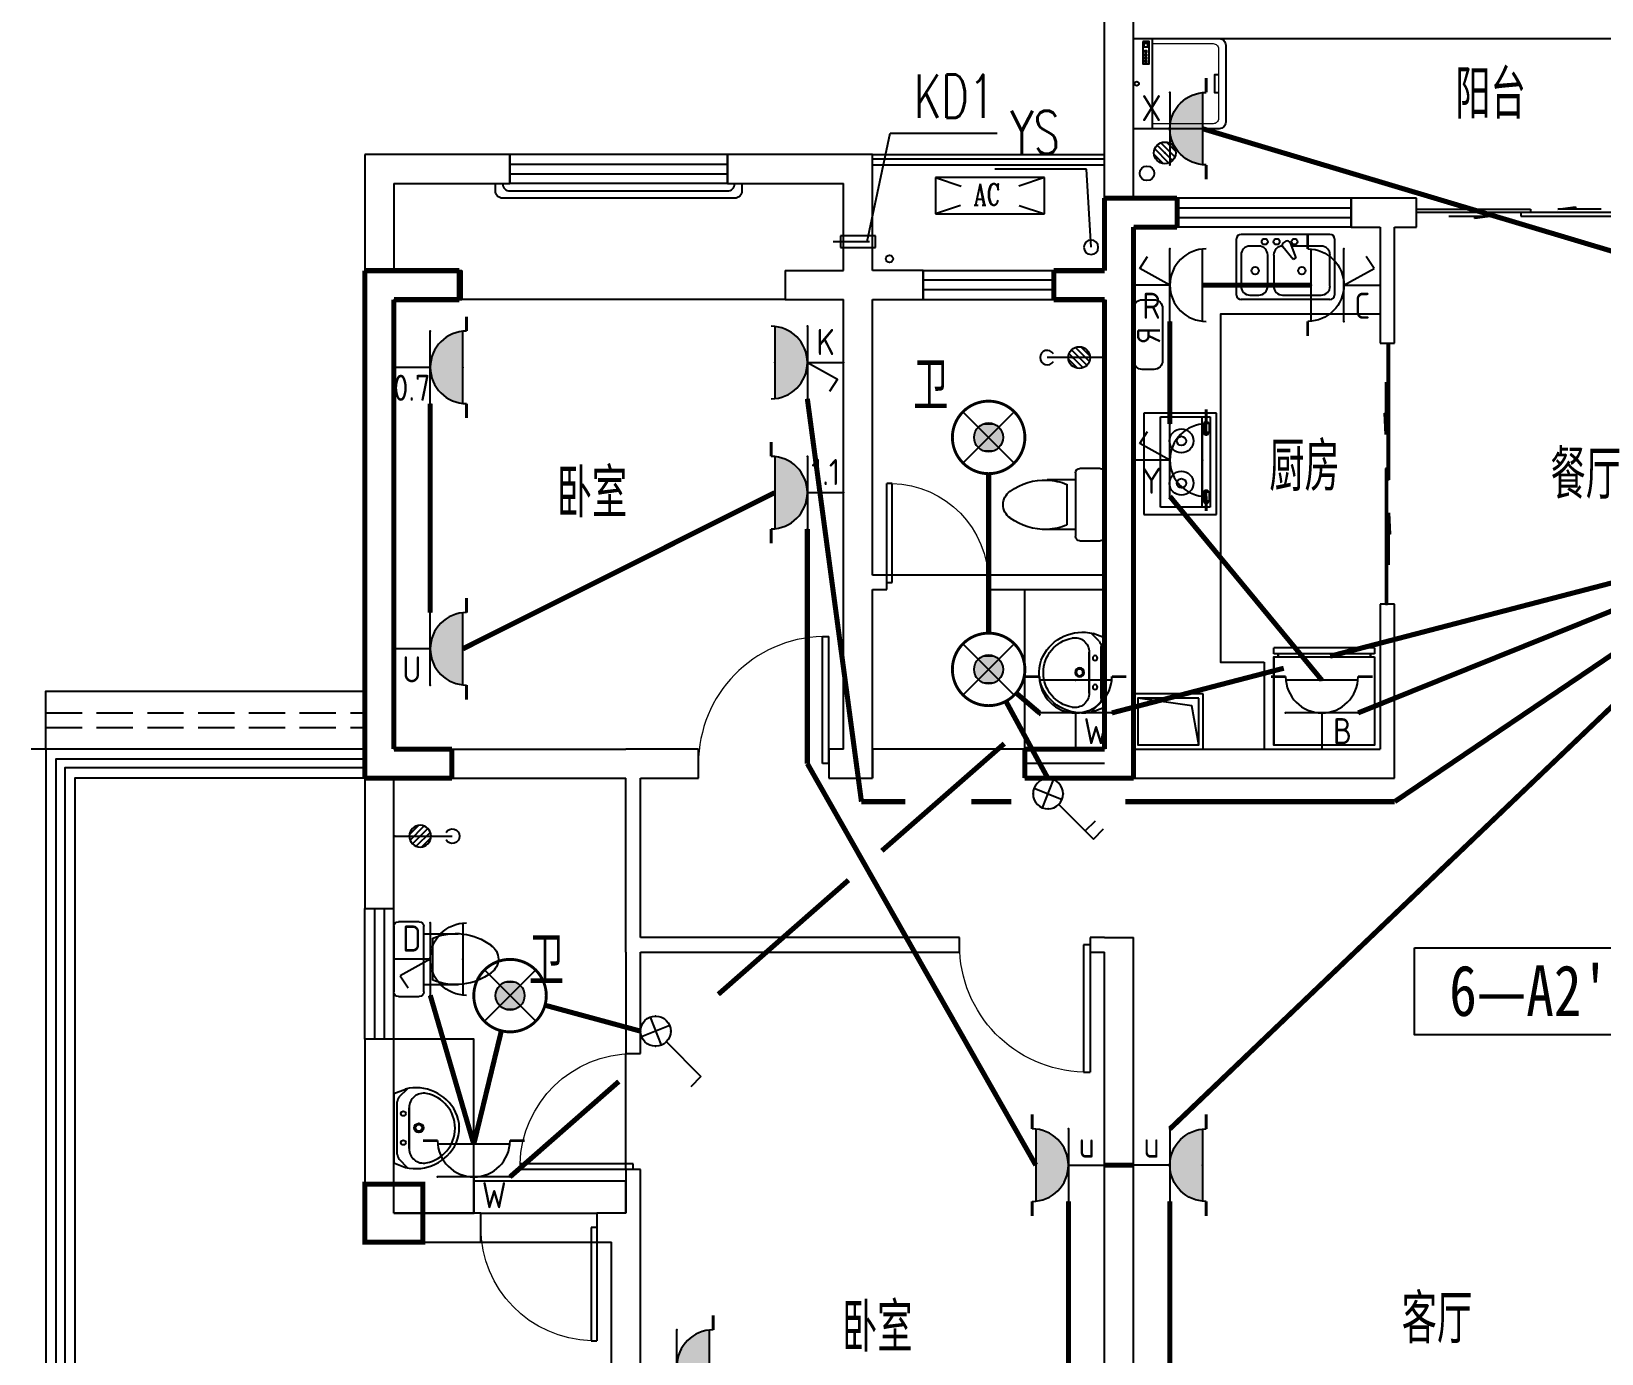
# Model space of a CAD drawing. Extents: x -993182 to -819982, y 169304 to 600104.
# Drawn here: x -954348 to -943521, y 373238 to 382357 of the extents above; entities that cross this region are included whole.
import ezdxf
from ezdxf.enums import TextEntityAlignment as Align

# ---------------------------------------------------------------- set-up
doc = ezdxf.new("R2010")
doc.units = 0
doc.header["$LTSCALE"] = 1000
doc.header["$MEASUREMENT"] = 0
doc.linetypes.add('DASH', pattern=[0.35, 0.25, -0.1])
for name, color, linetype in [('DIM_LEAD', 3, 'Continuous'), ('EQUIP-插座', 3, 'Continuous'), ('EQUIP-照明', 3, 'Continuous'), ('kan', 146, 'Continuous'), ('KTIAO', 124, 'Continuous'), ('PUB_TEXT', 7, 'Continuous'), ('VPIPE-污水', 2, 'Continuous'), ('WALL', 4, 'Continuous'), ('WINDOW', 2, 'Continuous'), ('WIRE-插座', 5, 'Continuous'), ('WIRE-照明', 1, 'Continuous'), ('冷凝水管', 6, 'Continuous'), ('家具', 187, 'Continuous'), ('屋面', 139, 'Continuous'), ('文字2', 7, 'Continuous'), ('栏杆', 169, 'Continuous'), ('空调、空调洞', 66, 'Continuous'), ('面层', 215, 'Continuous')]:
    doc.layers.add(name, color=color, linetype=linetype)
doc.layers.add('RENDERING', color=125, linetype='Continuous', lineweight=13)
doc.layers.add('洁、厨具', color=8, linetype='Continuous', lineweight=9)
doc.styles.add('-宋体', font='', dxfattribs={"width": 0.8})
doc.styles.add('_ROMANC', font='romanc__.ttf', dxfattribs={"width": 0.700005})
doc.styles.add('_SIMPLEX', font='SIMPLEX.shx', dxfattribs={"width": 0.75})
doc.styles.add('_TCH_DIM', font='SIMPLEX', dxfattribs={"bigfont": 'GBCBIG'})
doc.styles.add('_TCH_LABEL', font='COMPLEX', dxfattribs={"bigfont": 'GBCBIG'})
doc.styles.add('_TEL_ATTDEF', font='GBENOR', dxfattribs={"width": 0.8, "height": 3, "bigfont": 'GBCBIG'})
doc.styles.add('_TEL_DIM', font='ICED', dxfattribs={"width": 0.8, "height": 3.5, "bigfont": 'BZHZ'})
doc.styles.add('DIM_FONT', font='simplex_.ttf', dxfattribs={"width": 0.7, "bigfont": 'GBCBIG'})
doc.styles.get("Standard").update_dxf_attribs({"font": 'gbenor.shx', "bigfont": 'gbcbig.shx'})
doc.styles.get('-宋体').set_extended_font_data('SimSun')

# ---------------------------------------------------------------- blocks, each defined once
blk = doc.blocks.new('ASDGFSDFGGDF')
at = {"layer": '家具'}
for p, q in [((695, -609), (695, 0)), ((695, -609), (695, 0)), ((0, -670), (0, -629)), ((0, -629), (28, -629)), ((28, -629), (28, -609)), ((695, -609), (666, -609)), ((666, -609), (666, -629)), ((666, -629), (695, -629)), ((695, -629), (695, -670)), ((0, -670), (695, -670))]:
    blk.add_line(p, q, dxfattribs=at)
for points in [[(0, -609), (0, 0), (695, 0), (695, -609)], [(666, -609), (28, -609), (28, -629), (666, -629)]]:
    blk.add_lwpolyline(points, close=True, dxfattribs=at)
blk = doc.blocks.new('sdfdsfgf')
at = {"layer": '家具'}
for points in [[(1414289, 21341), (1413809, 21341), (1413809, 20961), (1414289, 20961), (1414289, 21341)], [(1414259, 20991), (1414211, 21259), (1413839, 21311)]]:
    blk.add_lwpolyline(points, dxfattribs=at)
blk.add_lwpolyline([(1414259, 21311), (1413839, 21311), (1413839, 20991), (1414259, 20991)], close=True, dxfattribs=at)
blk = doc.blocks.new('A$C685A49D5')
at = {"layer": '家具'}
for p, q in [((31, 450), (644, 450)), ((0, 31), (0, 419)), ((153, 368), (92, 368)), ((390, 277), (320, 363)), ((340, 402), (325, 393)), ((369, 391), (408, 287)), ((583, 368), (377, 368)), ((675, 419), (675, 31)), ((31, 307), (31, 92)), ((215, 92), (215, 307)), ((256, 307), (256, 92)), ((408, 287), (390, 277)), ((644, 92), (644, 307)), ((644, 0), (31, 0)), ((92, 31), (153, 31)), ((317, 31), (583, 31))]:
    blk.add_line(p, q, dxfattribs=at)
for centre, radius in [((194, 399), 20.5), ((276, 399), 20.5), ((399, 399), 20.5), ((128, 199), 25.6), ((450, 199), 25.6)]:
    blk.add_circle(centre, radius, dxfattribs=at)
for centre, radius, start, end in [((31, 419), 30.7, 90, 180), ((644, 419), 30.7, 0, 90), ((92, 307), 61.4, 90, 180), ((153, 307), 61.4, 0, 90), ((317, 307), 61.4, 90, 180), ((335, 376), 20.5, 120, 219.4623), ((350, 384), 20.5, 20.5377, 120), ((583, 307), 61.4, 0, 90), ((31, 31), 30.7, 180, 270), ((92, 92), 61.4, 180, 270), ((153, 92), 61.4, 270, 0), ((317, 92), 61.4, 180, 270), ((583, 92), 61.4, 270, 0), ((644, 31), 30.7, 270, 0)]:
    blk.add_arc(centre, radius, start, end, dxfattribs=at)
at = {"layer": '家具', "style": 'DIM_FONT', "width": 0.8, "flags": 9}
for tag in ['YSIZE', 'XSIZE']:
    blk.add_attdef(tag, (338, 450), '', height=0.5, rotation=270, dxfattribs=at)
blk = doc.blocks.new('$plan$00001601')
at = {"layer": '家具'}
for p, q in [((-350, 16), (350, 16)), ((-350, -484), (-350, 16)), ((350, 16), (350, -484)), ((-323, -98), (-323, -440)), ((299, -98), (-323, -98)), ((299, -440), (299, -98)), ((-323, -384), (299, -384)), ((-291, -407), (-291, -418)), ((-216, -416), (-280, -416)), ((-280, -416), (-280, -433)), ((-280, -433), (-216, -433)), ((-216, -433), (-216, -416)), ((-199, -408), (-199, -418)), ((182, -407), (182, -418)), ((193, -416), (193, -433)), ((257, -416), (193, -416)), ((193, -433), (257, -433)), ((257, -433), (257, -416)), ((274, -408), (274, -418)), ((350, -484), (-350, -484)), ((-323, -440), (299, -440))]:
    blk.add_line(p, q, dxfattribs=at)
for points in [[(-199, -408, 0.259034), (-201, -404, 0.076276), (-213, -399, 0.036515), (-226, -397, 0.026615), (-245, -396, 0.026615), (-264, -397, 0.036515), (-277, -399, 0.076276), (-289, -404, 0.259034), (-291, -408, 0.078462), (-291, -409, 0.056762)], [(-199, -418, 0.259034), (-201, -415, 0.076276), (-213, -410, 0.036515), (-226, -407, 0.026615), (-245, -406, 0.026615), (-264, -407, 0.036515), (-277, -410, 0.076276), (-289, -415, 0.259034), (-291, -418, 0.259034), (-289, -422, 0.056762), (-280, -426, 0.036515)], [(-216, -427, 0.008736), (-213, -427, 0.076276), (-201, -422, 0.259034), (-199, -418, 0.259034)], [(274, -408, 0.259034), (272, -404, 0.076276), (260, -399, 0.036515), (247, -397, 0.026615), (228, -396, 0.026615), (209, -397, 0.036515), (196, -399, 0.076276), (184, -404, 0.259034), (182, -408, 0.078462), (182, -409, 0.056762)], [(274, -418, 0.259034), (272, -415, 0.076276), (260, -410, 0.036515), (247, -407, 0.026615), (228, -406, 0.026615), (209, -407, 0.036515), (196, -410, 0.076276), (184, -415, 0.259034), (182, -418, 0.259034), (184, -422, 0.056762), (193, -426, 0.036515)], [(257, -427, 0.008736), (260, -427, 0.076276), (272, -422, 0.259034), (274, -418, 0.259034)]]:
    blk.add_lwpolyline(points, format="xyb", dxfattribs=at)
for centre, radius, start, end in [((-158, -243), 82.5, 0.964, 0), ((-158, -243), 31.6, 0.6532, 0), ((134, -243), 82.5, 180, 179.036), ((134, -243), 31.6, 180, 179.3468)]:
    blk.add_arc(centre, radius, start, end, dxfattribs=at)
blk = doc.blocks.new('A$C3451006C')
blk.add_lwpolyline([(-50, 330), (-50, -30, 0.414214), (10, -90), (90, -90, 0.414214), (150, -30), (150, 330, 0.414214), (90, 390), (10, 390, 0.414214)], format="xyb", close=True)
at = {"style": '_SIMPLEX', "width": 0.8}
blk.add_text('R', height=150, rotation=270, dxfattribs=at).set_placement((-32, 144), align=Align.CENTER)
blk = doc.blocks.new('$plan$00001623')
at = {"layer": '家具', "linetype": 'Continuous'}
blk.add_line((-341, -145), (342, -145), dxfattribs=at)
at = {"layer": '家具'}
blk.add_lwpolyline([(295, -706), (-295, -706, -0.414214), (-345, -656), (-345, 0), (345, 0), (345, -656, -0.414214)], format="xyb", close=True, dxfattribs=at)
for points in [[(323, -72), (152, -72), (152, -120), (323, -120)], [(163, -86), (177, -86), (177, -99), (163, -99)], [(189, -86), (202, -86), (202, -99), (189, -99)], [(213, -86), (227, -86), (227, -99), (213, -99)], [(239, -86), (253, -86), (253, -99), (239, -99)], [(281, -110), (309, -110), (309, -80), (281, -80)]]:
    blk.add_lwpolyline(points, close=True, dxfattribs=at)
at = {"layer": '家具', "lineweight": 13}
blk.add_lwpolyline([(307, -145), (307, -611, -0.414214), (267, -651), (-267, -651, -0.414214), (-307, -611), (-307, -145)], format="xyb", dxfattribs=at)
at = {"layer": '家具'}
blk.add_lwpolyline([(-71, -651), (-71, -623), (0, -623), (71, -623), (71, -651)], dxfattribs=at)
blk.add_circle((0, -25), 16, dxfattribs=at)
blk = doc.blocks.new('90304092557924')
at = {"layer": 'KTIAO'}
for p, q in [((-375, 125), (-198, 66)), ((-375, 125), (-375, -125)), ((375, 125), (-375, 125)), ((375, 125), (198, 66)), ((375, -125), (375, 125)), ((-203, -68), (-375, -125)), ((200, -67), (375, -125)), ((-375, -125), (375, -125))]:
    blk.add_line(p, q, dxfattribs=at)
at = {"layer": 'KTIAO', "style": '_ROMANC', "width": 0.7}
blk.add_text('AC', height=148.6, dxfattribs=at).set_placement((-113, -66))
at = {"layer": 'KTIAO', "style": 'DIM_FONT', "oblique": 0, "width": 0.6, "flags": 9}
for tag in ['XSIZE', 'YSIZE']:
    blk.add_attdef(tag, (-375, -125), '', height=0.5, dxfattribs=at)
blk = doc.blocks.new('M_E6')
for p, q in [((-240, 0), (-270, -79)), ((240, 0), (-240, 0)), ((-237, 0), (239, 0)), ((240, 0), (270, -79)), ((-213, -36), (-271, -91)), ((-179, -23), (181, -23)), ((141, -105), (-141, -105)), ((-141, -105), (141, -105)), ((217, -37), (274, -95))]:
    blk.add_line(p, q)
for centre, radius in [((-99, -65), 16.3), ((101, -65), 16.3), ((2, -172), 31.6), ((2, -172), 23)]:
    blk.add_circle(centre, radius)
for centre, radius, start, end in [((28, -152), 307, 166.1751, 244.7296), ((-141, -205), 100, 90, 190.5602), ((-179, -73), 50, 90, 133.181), ((-28, -152), 307, 297.0639, 13.8249), ((141, -205), 100, 349.4398, 90), ((181, -73), 50, 44.5607, 90), ((0, -179), 243, 190.5602, 349.4398), ((0, -201), 250, 245.8071, 296.4628), ((28, -152), 307, 266.589, 266.5936)]:
    blk.add_arc(centre, radius, start, end)
at = {"width": 0.8, "flags": 9}
for tag in ['XSIZE', 'YSIZE']:
    blk.add_attdef(tag, (0, 0), '', height=0.5, dxfattribs=at)
blk = doc.blocks.new('1')
for p, q in [((-520, 231), (-380, 231)), ((-550, -239), (-550, 201)), ((-350, 201), (-350, 151)), ((-350, 151), (-350, -189)), ((-350, 151), (-154, 151)), ((-289, 121), (-289, -159)), ((-154, -189), (-350, -189)), ((-350, -189), (-350, -239)), ((-380, -269), (-520, -269))]:
    blk.add_line(p, q)
for centre, radius, start, end in [((-520, 201), 30, 90, 180), ((-380, 201), 30, 360, 90), ((-137, -247), 398, 92.544, 112.5495), ((-137, -247), 398, 53.3619, 92.544), ((40, -19), 110, 303.4509, 56.5491), ((-137, 208), 398, 247.4505, 267.456), ((-137, 208), 398, 267.456, 306.6381), ((-520, -239), 30, 180, 270), ((-380, -239), 30, 270, 360)]:
    blk.add_arc(centre, radius, start, end)
blk = doc.blocks.new('A$C6A1B0631')
at = {"layer": '家具'}
for p, q in [((0, 527), (0, 667)), ((30, 697), (470, 697)), ((500, 667), (500, 527)), ((470, 497), (30, 497)), ((80, 497), (80, 267)), ((390, 437), (110, 437)), ((420, 497), (420, 267))]:
    blk.add_line(p, q, dxfattribs=at)
for centre, radius, start, end in [((30, 667), 30, 90, 180), ((470, 667), 30, 0, 90), ((30, 527), 30, 180, 270), ((470, 527), 30, 270, 0), ((477, 284), 398, 157.4505, 216.6381), ((23, 284), 398, 323.3619, 22.5495), ((250, 108), 110, 213.4509, 326.5491)]:
    blk.add_arc(centre, radius, start, end, dxfattribs=at)
blk = doc.blocks.new('$lvtry$00000168')
at = {"color": 0}
blk.add_line((0, 0), (0, -395), dxfattribs=at)
blk.add_arc((0, -395), 50, 121.0332, 58.9668, dxfattribs=at)
for p in [(0, 0), (0, -223)]:
    blk.add_point(p, dxfattribs=at)
blk = doc.blocks.new('$lvtry$00000171')
for p, q in [((-74, 11), (-11, 74)), ((-70, -27), (27, 70)), ((-53, -53), (53, 53)), ((-27, -70), (70, 27)), ((11, -74), (74, -11))]:
    blk.add_line(p, q)
blk.add_circle((0, 0), 75)
blk.add_point((0, 0))
blk = doc.blocks.new('A$C6BE329BC')
at = {"layer": '家具'}
blk.add_blockref('$lvtry$00000168', (75, 445), dxfattribs=at)
at = {"layer": '家具', "rotation": 180}
blk.add_blockref('$lvtry$00000171', (75, 271), dxfattribs=at)
blk = doc.blocks.new('TRHH')
at = {"color": 6}
blk.add_circle((-233616, -461390), 50, dxfattribs=at)
blk = doc.blocks.new('q2')
at = {"color": 3, "const_width": 35}
for points in [[(-492446, -362541), (-492446, -362041)], [(-492446, -362041), (-491946, -362041)], [(-491946, -362041), (-491946, -362241)], [(-492246, -362741), (-492246, -362241)], [(-492246, -362241), (-491946, -362241)], [(-497546, -362541), (-496896, -362541)], [(-497546, -366041), (-497546, -362541)], [(-496896, -362541), (-496896, -362741)], [(-492796, -362541), (-492446, -362541)], [(-492796, -362741), (-492796, -362541)], [(-497346, -362741), (-496896, -362741)], [(-497346, -365841), (-497346, -362741)], [(-492796, -362741), (-492446, -362741)], [(-492446, -365841), (-492446, -362741)], [(-492246, -366041), (-492246, -362741)], [(-497346, -365841), (-496946, -365841)], [(-496946, -365841), (-496946, -366041)], [(-492996, -365841), (-492446, -365841)], [(-492996, -366041), (-492996, -365841)], [(-497546, -366041), (-496946, -366041)], [(-492996, -366041), (-492246, -366041)]]:
    blk.add_lwpolyline(points, dxfattribs=at)
blk.add_lwpolyline([(-497546, -368841), (-497546, -369241), (-497146, -369241), (-497146, -368841)], close=True, dxfattribs=at)
blk = doc.blocks.new('A$C06D6341B')
at = {"layer": '空调、空调洞', "linetype": 'DASH'}
for p, q in [((40, 0), (40, 340)), ((80, 290), (0, 290)), ((0, 290), (0, 50)), ((80, 50), (80, 290)), ((0, 50), (80, 50))]:
    blk.add_line(p, q, dxfattribs=at)
blk = doc.blocks.new('kt')
at = {"layer": 'DIM_LEAD'}
for p, q in [((-411880, -788204), (-411721, -787455)), ((-411880, -788204), (-411721, -787455)), ((-411880, -788204), (-411721, -787455)), ((-411880, -788204), (-411721, -787455)), ((-411880, -788204), (-411721, -787455)), ((-411721, -787455), (-410983, -787455))]:
    blk.add_line(p, q, dxfattribs=at)
at = {"layer": 'VPIPE-污水'}
blk.add_circle((-409951, -787733, -76424), 50, dxfattribs=at)
at = {"layer": '冷凝水管'}
blk.add_circle((-411727, -788323, -76424), 25, dxfattribs=at)
at = {"layer": '家具', "rotation": 90.00000000000388}
blk.add_blockref('$lvtry$00000171', (-409828, -787592, -76424), dxfattribs=at)
at = {"layer": '空调、空调洞', "rotation": 270}
blk.add_blockref('A$C06D6341B', (-412114, -788164, -76424), dxfattribs=at)
at = {"layer": 'DIM_LEAD', "color": 7, "style": '_TCH_DIM', "width": 0.705882}
blk.add_text('KD1', height=297.5, dxfattribs=at).set_placement((-411558, -787350))
blk = doc.blocks.new('$DorLib2D$00000001')
for p, q in [((0.45, 0.975), (0.5, 0.975)), ((0.45, 0), (0.45, 0.975)), ((0.5, 0), (0.5, 0.975)), ((0.5, 0), (0.45, 0))]:
    blk.add_line(p, q)
at = {"lineweight": 13}
blk.add_arc((0.475, 0), 0.975, 91.4693, 180, dxfattribs=at)
blk = doc.blocks.new('$DorLib2D$00000131')
at = {"color": 0, "linetype": 'Continuous'}
for p, q in [((0.15, 0.125), (0.2319, 0.1973)), ((0.2319, 0.1973), (0.2319, 0.125)), ((-0.5, 0.125), (-0.5, 0)), ((0.0192, 0.125), (-0.5, 0.125)), ((0.0192, 0), (0.0192, 0.125)), ((0.35, 0.125), (0.15, 0.125)), ((-0.5, 0), (0.0192, 0)), ((-0.024, 0), (0.5, 0)), ((-0.024, -0.125), (-0.024, 0)), ((0.5, 0), (0.5, -0.125)), ((-0.35, -0.125), (-0.15, -0.125)), ((-0.2319, -0.1973), (-0.2319, -0.125)), ((-0.15, -0.125), (-0.2319, -0.1973)), ((0.5, -0.125), (-0.024, -0.125))]:
    blk.add_line(p, q, dxfattribs=at)
blk = doc.blocks.new('$WINLIB2D$00000001')
at = {"color": 0}
for points in [[(-0.5, 0.5), (-0.5, -0.5)], [(-0.5, 0.5), (0.5, 0.5)], [(0.5, -0.5), (0.5, 0.5)], [(0.5, 0.1667), (-0.5, 0.1667)], [(0.5, -0.1667), (-0.5, -0.1667)], [(-0.5, -0.5), (0.5, -0.5)]]:
    blk.add_lwpolyline(points, dxfattribs=at)
blk = doc.blocks.new('5#、7#楼参照')
blk.add_lwpolyline([(-315408.8, -366912), (-315508.8, -366912)])
at = {"layer": 'DIM_LEAD'}
for p, q in [((-308232.6, -362912), (-308864.6, -362912)), ((-308202, -363451), (-308232.6, -362912))]:
    blk.add_line(p, q, dxfattribs=at)
at = {"layer": 'kan', "color": 124}
blk.add_line((-307908.8, -362012), (-304308.8, -362012), dxfattribs=at)
at = {"layer": 'kan'}
for points in [[(-309708.8, -362812), (-308108.8, -362812)], [(-313208.8, -366912), (-315408.8, -366912), (-315408.8, -374312), (-312408.8, -374312), (-312408.8, -375712), (-308758.8, -375712)], [(-313208.8, -367112), (-315208.8, -367112), (-315208.8, -374112), (-312208.8, -374112), (-312208.8, -375512), (-308758.8, -375512)]]:
    blk.add_lwpolyline(points, dxfattribs=at)
at = {"layer": 'WALL'}
for p, q in [((-308108.8, -363212), (-308108.8, -361212)), ((-307908.8, -363112), (-307908.8, -361512)), ((-312208.8, -362812), (-313208.8, -362812)), ((-313208.8, -362812), (-313208.8, -363712)), ((-312208.8, -363012), (-312208.8, -362812)), ((-309708.8, -362812), (-310708.8, -362812)), ((-310708.8, -362812), (-310708.8, -363012)), ((-309708.8, -363612), (-309708.8, -362812)), ((-313008.8, -363012), (-312208.8, -363012)), ((-313008.8, -363012), (-313008.8, -363612)), ((-310708.8, -363012), (-309908.8, -363012)), ((-309908.8, -363612), (-309908.8, -363012)), ((-307608.8, -363112), (-307908.8, -363112)), ((-307608.8, -363312), (-307608.8, -363112)), ((-306208.8, -363112), (-306408.8, -363112)), ((-306408.8, -363112), (-306408.8, -363312)), ((-305958.8, -363112), (-306208.8, -363112)), ((-305958.8, -363312), (-305958.8, -363112)), ((-308108.8, -363212), (-308108.8, -363612)), ((-307908.8, -363312), (-307908.8, -363712)), ((-307908.8, -363312), (-307608.8, -363312)), ((-306408.8, -363312), (-306208.8, -363312)), ((-306208.8, -363312), (-306208.8, -364112)), ((-306108.8, -364112), (-306108.8, -363312)), ((-306108.8, -363312), (-305958.8, -363312)), ((-313008.8, -363612), (-312539.8, -363612)), ((-312539.8, -363612), (-312539.8, -363812)), ((-310309.8, -363612), (-309908.8, -363612)), ((-310309.8, -363612), (-310309.8, -363812)), ((-309358.8, -363612), (-309708.8, -363612)), ((-309358.8, -363812), (-309358.8, -363612)), ((-308108.8, -363612), (-308458.8, -363612)), ((-308458.8, -363612), (-308458.8, -363812)), ((-313208.8, -363712), (-313208.8, -367012)), ((-307908.8, -363712), (-307908.8, -365712)), ((-313008.8, -363812), (-312539.8, -363812)), ((-313008.8, -363812), (-313008.8, -366912)), ((-310309.8, -363812), (-309908.8, -363812)), ((-309908.8, -365712), (-309908.8, -363812)), ((-309708.8, -363812), (-309358.8, -363812)), ((-309708.8, -365712), (-309708.8, -363812)), ((-308458.8, -363812), (-308108.8, -363812)), ((-308108.8, -363812), (-308108.8, -365712)), ((-306208.8, -364112), (-306108.8, -364112)), ((-309908.8, -366912), (-309908.8, -365712)), ((-309608.8, -365712), (-309708.8, -365712)), ((-309608.8, -365812), (-309608.8, -365712)), ((-308108.8, -365712), (-308908.8, -365712)), ((-308908.8, -365712), (-308908.8, -365812)), ((-307908.8, -365712), (-307908.8, -366912)), ((-309708.8, -366912), (-309708.8, -365812)), ((-309708.8, -365812), (-309608.8, -365812)), ((-308908.8, -365812), (-308108.8, -365812)), ((-308108.8, -365812), (-308108.8, -366912)), ((-306108.8, -365912), (-306208.8, -365912)), ((-306208.8, -365912), (-306208.8, -366912)), ((-306108.8, -367112), (-306108.8, -365912)), ((-313008.8, -366912), (-311408.8, -366912)), ((-310908.8, -366912), (-311408.8, -366912)), ((-310908.8, -367112), (-310908.8, -366912)), ((-309908.8, -366912), (-310008.8, -366912)), ((-310008.8, -366912), (-310008.8, -367112)), ((-309708.8, -367112), (-309708.8, -366912)), ((-308108.8, -366912), (-308658.8, -366912)), ((-308658.8, -366912), (-308658.8, -367112)), ((-307908.8, -366912), (-306208.8, -366912)), ((-313208.8, -367012), (-313208.8, -368012)), ((-313008.8, -368012), (-313008.8, -367112)), ((-313008.8, -367112), (-311408.8, -367112)), ((-311408.8, -368312), (-311408.8, -367112)), ((-311308.8, -368212), (-311308.8, -367112)), ((-311308.8, -367112), (-310908.8, -367112)), ((-310008.8, -367112), (-309808.8, -367112)), ((-309808.8, -367112), (-309708.8, -367112)), ((-308658.8, -367112), (-308008.8, -367112)), ((-308008.8, -367112), (-306108.8, -367112)), ((-313208.8, -368012), (-313008.8, -368012)), ((-309108.8, -368212), (-311308.8, -368212)), ((-309108.8, -368312), (-309108.8, -368212)), ((-308108.8, -368212), (-308208.8, -368212)), ((-308208.8, -368212), (-308208.8, -368312)), ((-308108.8, -368212), (-308108.8, -368212)), ((-308108.8, -368212), (-307908.8, -368212)), ((-307908.8, -368312), (-307908.8, -368212)), ((-311408.8, -368312), (-311408.8, -369012)), ((-311308.8, -368312), (-309108.8, -368312)), ((-311308.8, -369012), (-311308.8, -368312)), ((-308208.8, -368312), (-308108.8, -368312)), ((-308108.8, -373412), (-308108.8, -368312)), ((-307908.8, -373412), (-307908.8, -368312)), ((-313008.8, -368912), (-313208.8, -368912)), ((-313208.8, -368912), (-313208.8, -370312)), ((-313008.8, -370112), (-313008.8, -368912)), ((-311408.8, -369012), (-311308.8, -369012)), ((-311308.8, -369812), (-311408.8, -369812)), ((-311408.8, -369812), (-311408.8, -370112)), ((-311308.8, -370212), (-311308.8, -369812)), ((-312408.8, -370112), (-313008.8, -370112)), ((-312408.8, -370312), (-312408.8, -370112)), ((-311408.8, -370112), (-311608.8, -370112)), ((-311608.8, -370112), (-311608.8, -370312)), ((-311308.8, -373412), (-311308.8, -370212)), ((-313208.8, -370312), (-312408.8, -370312)), ((-311608.8, -370312), (-311508.8, -370312)), ((-311508.8, -373512), (-311508.8, -370312))]:
    blk.add_line(p, q, dxfattribs=at)
at = {"layer": 'WINDOW'}
for p, q in [((-310309.8, -363812), (-312539.8, -363812)), ((-308908.8, -365712), (-309608.8, -365712)), ((-308658.8, -366912), (-309708.8, -366912)), ((-311408.8, -369812, 0), (-311408.8, -369012, 0)), ((-312408.8, -370112, 0), (-311608.8, -370112, 0)), ((-312408.8, -370312, 0), (-311608.8, -370312, 0))]:
    blk.add_line(p, q, dxfattribs=at)
at = {"layer": 'WINDOW', "linetype": 'DASH'}
for p, q in [((-309708.8, -366912), (-309708.8, -367112)), ((-308658.8, -367112), (-308658.8, -366912))]:
    blk.add_line(p, q, dxfattribs=at)
at = {"layer": 'WINDOW'}
blk.add_lwpolyline([(-311408.8, -370112), (-311408.8, -369892), (-312458.8, -369892)], dxfattribs=at)
at = {"layer": '家具'}
blk.add_line((-307008.8, -366312, 0), (-307008.8, -366912, 0), dxfattribs=at)
at = {"layer": '家具', "elevation": 0}
for points in [[(-306208.8, -363912), (-306208.8, -363912), (-307308.8, -363912), (-307308.8, -363912), (-307308.8, -366312), (-307308.8, -366312), (-307308.8, -366312), (-307008.8, -366312)], [(-308108.8, -367012), (-308658.8, -367012), (-308658.8, -366112), (-308658.8, -365812), (-308108.8, -365812)]]:
    blk.add_lwpolyline(points, dxfattribs=at)
at = {"layer": '家具'}
blk.add_lwpolyline([(-313008.8, -370112), (-312458.8, -370112), (-312458.8, -369212), (-312458.8, -368912), (-313008.8, -368912)], dxfattribs=at)
at = {"layer": '屋面', "color": 190}
blk.add_lwpolyline([(-315408.8, -366912), (-315408.8, -366512), (-313208.8, -366512)], dxfattribs=at)
at = {"layer": '屋面', "color": 190, "linetype": 'DASH'}
for points in [[(-315408.8, -366662), (-313208.8, -366662)], [(-315408.8, -366762), (-313208.8, -366762)]]:
    blk.add_lwpolyline(points, dxfattribs=at)
at = {"layer": '栏杆'}
for points in [[(-309708.8, -362842), (-308108.8, -362842)], [(-309708.8, -362882), (-308108.8, -362882)], [(-313208.8, -366982), (-315338.8, -366982), (-315338.8, -374242), (-312338.8, -374242), (-312338.8, -375642), (-308758.8, -375642)], [(-313208.8, -367042), (-315278.8, -367042), (-315278.8, -374182), (-312278.8, -374182), (-312278.8, -375582), (-308758.8, -375582)]]:
    blk.add_lwpolyline(points, dxfattribs=at)
for points in [[(-310608.8, -363012), (-310608.8, -363062, -0.4142136), (-310658.8, -363112), (-312258.8, -363112, -0.4142136), (-312308.8, -363062), (-312308.8, -363012)], [(-312258.8, -363012), (-312258.8, -363012, 0.4142136), (-312208.8, -363062), (-310708.8, -363062, 0.4142136), (-310658.8, -363012), (-310658.8, -363012)]]:
    blk.add_lwpolyline(points, format="xyb", dxfattribs=at)
at = {"color": 6, "xscale": -1}
blk.add_blockref('TRHH', (-541817.6, 97938.9), dxfattribs=at)
at = {"rotation": 269.9999999999783}
blk.add_blockref('A$C6BE329BC', (-308553.8, -364137), dxfattribs=at)
at = {"xscale": -1, "rotation": 89.99999999997826}
blk.add_blockref('A$C6BE329BC', (-312556.5, -367437), dxfattribs=at)
at = {"layer": 'RENDERING'}
blk.add_blockref('90304092557924', (-308898.3, -363094.9), dxfattribs=at)
at = {"layer": 'WINDOW'}
for name, p, xscale, yscale, zscale, rotation in [('$WINLIB2D$00000001', (-311458.8, -362912), 1500, 200, 1500, 180), ('$WINLIB2D$00000001', (-307008.8, -363212), 1200, 200, 1200, 180), ('$DorLib2D$00000131', (-305208.8, -363212), 1500, 200, 1500, 179.9999999902066), ('$DorLib2D$00000131', (-306158.8, -365012), 1800, 100, 1800, 90), ('$DorLib2D$00000001', (-309258.8, -365762), 700, -700, 700, 180), ('$WINLIB2D$00000001', (-313108.8, -368462), -900, 200, -900, 270), ('$DorLib2D$00000001', (-311358.8, -369412), -800, 800, -800, 90), ('$DorLib2D$00000001', (-312008.8, -370212), 800, -800, 800, 3.923592124317986e-12)]:
    blk.add_blockref(name, p, dxfattribs=dict(at, xscale=xscale, yscale=yscale, zscale=zscale, rotation=rotation))
at = {"layer": 'WINDOW', "xscale": 900, "zscale": 900}
for name, p, yscale in [('$WINLIB2D$00000001', (-308908.8, -363712), 200), ('$DorLib2D$00000001', (-310458.8, -367012), 900), ('$DorLib2D$00000001', (-308658.8, -368262), -900)]:
    blk.add_blockref(name, p, dxfattribs=dict(at, yscale=yscale))
at = {"layer": '家具'}
for name, p in [('A$C685A49D5', (-307198.3, -363811.3, 0)), ('sdfdsfgf', (-1721717.8, -387872.6))]:
    blk.add_blockref(name, p, dxfattribs=at)
at = {"layer": '家具', "xscale": -1}
for name, p in [('A$C3451006C', (-307758.8, -364202.7, 0)), ('1', (-308658.3, -365206.7))]:
    blk.add_blockref(name, p, dxfattribs=at)
for name, p, rotation in [('$plan$00001601', (-307821.5, -364944.2, 0), 90), ('M_E6', (-308108.8, -366384.5, 0), 270)]:
    blk.add_blockref(name, p, dxfattribs=dict(at, rotation=rotation))
at = {"layer": '家具'}
for name, p, rotation in [('ASDGFSDFGGDF', (-306246.5, -366883.6, 0), 180), ('M_E6', (-313008.8, -369526.2), 90.00000000000001)]:
    blk.add_blockref(name, p, dxfattribs=dict(at, rotation=rotation))
at = {"layer": '家具', "xscale": -1.03000020980835, "yscale": 1.03000020980835, "zscale": 1.03000020980835, "rotation": 90}
blk.add_blockref('A$C6A1B0631', (-312290.7, -368102.5), dxfattribs=at)
at = {"layer": '洁、厨具', "xscale": 0.9000000001396984, "yscale": 0.9000000001396984, "zscale": 0.9000000001396984, "rotation": 90.00000000000001}
blk.add_blockref('$plan$00001623', (-307908.8, -362322.5), dxfattribs=at)
at = {"layer": '面层'}
for name, p in [('q2', (184337.3, -1071)), ('kt', (102134.9, 424792.1))]:
    blk.add_blockref(name, p, dxfattribs=at)
at = {"layer": 'DIM_LEAD', "color": 7, "style": '_TCH_DIM', "width": 0.705882}
blk.add_text('YS', height=297.5, dxfattribs=at).set_placement((-308759.6, -362807))
blk = doc.blocks.new('$equip$00002828')
for p, q in [((0.354, 0.354), (-0.354, -0.354)), ((-0.354, 0.354), (0.354, -0.354))]:
    blk.add_line(p, q)
at = {"const_width": 0.04}
blk.add_lwpolyline([(0.5, 0, -1), (-0.5, 0, -1), (0.5, 0, 1)], format="xyb", dxfattribs=at)
for radius in [0.5, 0.2]:
    blk.add_circle((0, 0), radius)
for p in [(0, 0.5), (-0.5, 0), (0.5, 0), (0, -0.5)]:
    blk.add_point(p)
for points in [[(-0.173, 0.1), (0.173, 0.1), (-0.2, 0), (0.2, 0)], [(-0.173, -0.1), (0.173, -0.1), (-0.2, 0), (0.2, 0)], [(-0.1, 0.173), (0.1, 0.173), (-0.173, 0.1), (0.173, 0.1)], [(0, 0.2), (0, 0.2), (-0.1, 0.173), (0.1, 0.173)], [(-0.1, -0.173), (0.1, -0.173), (-0.173, -0.1), (0.173, -0.1)], [(0, -0.2), (0, -0.2), (-0.1, -0.173), (0.1, -0.173)]]:
    blk.add_solid(points)
at = {"color": 7, "style": '_TEL_DIM', "flags": 1}
for tag in ['A', 'REMARK']:
    blk.add_attdef(tag, text='', height=0.00002, dxfattribs=at).set_placement((0, 0), align=Align.MIDDLE_CENTER)
blk = doc.blocks.new('$equip$00003186')
for p, q in [((0.147, 0.356), (0.625, 0.833)), ((0.512, 0.72), (0.653, 0.579)), ((0.625, 0.833), (0.766, 0.692)), ((-0.194, 0.132), (0.194, 0.285)), ((-0.076, 0.402), (0.076, 0.014))]:
    blk.add_line(p, q)
blk.add_circle((0, 0.208), 0.208)
for p in [(0, 0.417), (-0.208, 0.208), (0, 0), (0.208, 0.208)]:
    blk.add_point(p)
at = {"flags": 9}
blk.add_attdef('A', (0, 0), '', height=0.00002, dxfattribs=at)
blk = doc.blocks.new('$equip$00003183')
for p, q in [((0.147, 0.356), (0.625, 0.833)), ((0.625, 0.833), (0.766, 0.692)), ((-0.194, 0.132), (0.194, 0.285)), ((-0.076, 0.402), (0.076, 0.014))]:
    blk.add_line(p, q)
blk.add_circle((0, 0.208), 0.208)
for p in [(0, 0.417), (-0.208, 0.208), (0, 0), (0.208, 0.208)]:
    blk.add_point(p)
at = {"flags": 9}
blk.add_attdef('A', (0, 0), '', height=0.00002, dxfattribs=at)
blk = doc.blocks.new('$equip$00003164')
for p, q in [((0.497, 0.95), (-0.498, 0.95)), ((0.5, 0.5), (-0.5, 0.5)), ((0, 0.5), (-0.23, 0.084)), ((0, 0.5), (0, 0)), ((-0.23, 0.084), (-0.397, 0.193))]:
    blk.add_line(p, q)
at = {"const_width": 0.04}
for points in [[(-0.5, 1), (-0.7, 1)], [(0.5, 1), (0.7, 1)]]:
    blk.add_lwpolyline(points, dxfattribs=at)
blk.add_arc((0, 1), 0.5, 180, 0)
for p in [(0, 0.95), (-0.5, 0.5), (0.5, 0.5), (0, 0)]:
    blk.add_point(p)
at = {"color": 7, "style": '_TCH_LABEL'}
blk.add_attdef('$TEXT$', text='', height=0.36, dxfattribs=at).set_placement((0.284, 0.247), align=Align.MIDDLE_CENTER)
at = {"color": 7, "style": '_TCH_LABEL', "flags": 1}
blk.add_attdef('A', text='', height=0.000025, dxfattribs=at).set_placement((0, 0), align=Align.MIDDLE_CENTER)
blk = doc.blocks.new('$equip$00003142')
for p, q in [((0.497, 0.95), (-0.498, 0.95)), ((0.5, 0.5), (-0.5, 0.5)), ((0, 0.5), (0, 0))]:
    blk.add_line(p, q)
at = {"const_width": 0.04}
for points in [[(-0.5, 1), (-0.7, 1)], [(0.5, 1), (0.7, 1)]]:
    blk.add_lwpolyline(points, dxfattribs=at)
blk.add_arc((0, 1), 0.5, 180, 0)
for p in [(0, 0.95), (-0.5, 0.5), (0.5, 0.5), (0, 0)]:
    blk.add_point(p)
at = {"color": 7, "style": '_TCH_LABEL'}
blk.add_attdef('$TEXT$', text='', height=0.36, dxfattribs=at).set_placement((0.284, 0.247), align=Align.MIDDLE_CENTER)
at = {"color": 7, "style": '_TCH_LABEL', "flags": 1}
blk.add_attdef('A', text='', height=0.000025, dxfattribs=at).set_placement((0, 0), align=Align.MIDDLE_CENTER)
blk = doc.blocks.new('$equip$00003146')
for p, q in [((0.497, 0.95), (-0.498, 0.95)), ((0.5, 0.5), (-0.5, 0.5)), ((0, 0.5), (-0.23, 0.084)), ((0, 0.5), (0, 0)), ((-0.23, 0.084), (-0.397, 0.193))]:
    blk.add_line(p, q)
at = {"const_width": 0.04}
for points in [[(-0.5, 1), (-0.7, 1)], [(0.5, 1), (0.7, 1)]]:
    blk.add_lwpolyline(points, dxfattribs=at)
blk.add_arc((0, 1), 0.5, 180, 0)
for p in [(0, 0.95), (-0.5, 0.5), (0.5, 0.5), (0, 0)]:
    blk.add_point(p)
at = {"color": 7, "style": '_TCH_LABEL'}
blk.add_attdef('$TEXT$', text='', height=0.36, dxfattribs=at).set_placement((0.284, 0.247), align=Align.MIDDLE_CENTER)
at = {"color": 7, "style": '_TCH_LABEL', "flags": 1}
blk.add_attdef('A', text='', height=0.000025, dxfattribs=at).set_placement((0, 0), align=Align.MIDDLE_CENTER)
blk = doc.blocks.new('$equip$00003155')
for p, q in [((0.497, 0.95), (-0.498, 0.95)), ((0.5, 0.5), (-0.5, 0.5)), ((0, 0.5), (-0.23, 0.084)), ((0, 0.5), (0, 0)), ((-0.23, 0.084), (-0.397, 0.193))]:
    blk.add_line(p, q)
blk.add_arc((0, 1), 0.5, 180, 0)
for p in [(0, 0.95), (-0.5, 0.5), (0.5, 0.5), (0, 0)]:
    blk.add_point(p)
at = {"color": 7, "style": '_TCH_LABEL'}
blk.add_attdef('$TEXT$', text='', height=0.36, dxfattribs=at).set_placement((0.284, 0.247), align=Align.MIDDLE_CENTER)
at = {"color": 7, "style": '_TCH_LABEL', "flags": 1}
blk.add_attdef('A', text='', height=0.000025, dxfattribs=at).set_placement((0, 0), align=Align.MIDDLE_CENTER)
blk = doc.blocks.new('$equip$00003134')
h = blk.add_hatch(color=256)
h.dxf.hatch_style = 1
h.paths.add_polyline_path([(-0.498, 0.95, 0.904534), (0.497, 0.95)])
for p, q in [((0.497, 0.95), (-0.498, 0.95)), ((0.5, 0.5), (-0.5, 0.5)), ((0, 0.5), (0, 0))]:
    blk.add_line(p, q)
at = {"const_width": 0.04}
for points in [[(-0.5, 1), (-0.7, 1)], [(0.5, 1), (0.7, 1)]]:
    blk.add_lwpolyline(points, dxfattribs=at)
blk.add_arc((0, 1), 0.5, 180, 0)
for p in [(0, 0.95), (-0.5, 0.5), (0.5, 0.5), (0, 0)]:
    blk.add_point(p)
at = {"color": 7, "style": '_TCH_LABEL'}
blk.add_attdef('$TEXT$', text='', height=0.36, dxfattribs=at).set_placement((0.284, 0.247), align=Align.MIDDLE_CENTER)
at = {"color": 7, "style": '_TCH_LABEL', "flags": 1}
blk.add_attdef('A', text='', height=0.000025, dxfattribs=at).set_placement((0, 0), align=Align.MIDDLE_CENTER)
blk = doc.blocks.new('$equip$00003162')
for p, q in [((0.497, 0.95), (-0.498, 0.95)), ((0.5, 0.5), (-0.5, 0.5)), ((0, 0.5), (0, 0))]:
    blk.add_line(p, q)
at = {"const_width": 0.04}
for points in [[(-0.5, 1), (-0.7, 1)], [(0.5, 1), (0.7, 1)]]:
    blk.add_lwpolyline(points, dxfattribs=at)
blk.add_arc((0, 1), 0.5, 180, 0)
for p in [(0, 0.95), (-0.5, 0.5), (0.5, 0.5), (0, 0)]:
    blk.add_point(p)
at = {"color": 7, "style": '_TCH_LABEL'}
blk.add_attdef('$TEXT$', text='', height=0.36, dxfattribs=at).set_placement((0.284, 0.247), align=Align.MIDDLE_CENTER)
at = {"color": 7, "style": '_TCH_LABEL', "flags": 1}
blk.add_attdef('A', text='', height=0.000025, dxfattribs=at).set_placement((0, 0), align=Align.MIDDLE_CENTER)
blk = doc.blocks.new('$equip$00003156')
h = blk.add_hatch(color=256)
h.dxf.hatch_style = 1
h.paths.add_polyline_path([(-0.498, 0.95, 0.904534), (0.497, 0.95)])
for p, q in [((0.497, 0.95), (-0.498, 0.95)), ((0.5, 0.5), (-0.5, 0.5)), ((0, 0.5), (-0.23, 0.084)), ((0, 0.5), (0, 0)), ((-0.23, 0.084), (-0.397, 0.193))]:
    blk.add_line(p, q)
blk.add_arc((0, 1), 0.5, 180, 0)
for p in [(0, 0.95), (-0.5, 0.5), (0.5, 0.5), (0, 0)]:
    blk.add_point(p)
at = {"color": 7, "style": '_TCH_LABEL'}
blk.add_attdef('$TEXT$', text='', height=0.36, dxfattribs=at).set_placement((0.284, 0.247), align=Align.MIDDLE_CENTER)
at = {"color": 7, "style": '_TCH_LABEL', "flags": 1}
blk.add_attdef('A', text='', height=0.000025, dxfattribs=at).set_placement((0, 0), align=Align.MIDDLE_CENTER)

msp = doc.modelspace()

# ---------------------------------------------------------------- linework, layer by layer
at = {"layer": 'WIRE-插座', "linetype": 'Continuous', "const_width": 35, "elevation": 0}
for points in [[(-946273, 381686), (-942912, 380680)], [(-946273, 380607), (-945523, 380607)], [(-946498, 379650), (-946498, 380357)], [(-951598, 378349), (-951598, 379790)], [(-948998, 379823), (-948625, 377045)], [(-951373, 378099), (-949223, 379176)], [(-946498, 379150), (-945450, 377882)], [(-948998, 377307), (-948998, 378926)], [(-942984, 378675), (-945393, 378048)], [(-942894, 378585), (-945200, 377657)], [(-942804, 378495), (-944948, 377045)], [(-942714, 378405), (-946498, 374788)], [(-945713, 377965), (-946898, 377657)], [(-947409, 377647), (-947398, 377657)], [(-948484, 376706), (-947640, 377445)], [(-948998, 377307), (-947423, 374538)], [(-948625, 377045), (-948323, 377045)], [(-947868, 377045), (-947592, 377045)], [(-946805, 377045), (-944948, 377045)], [(-949612, 375716), (-948714, 376504)], [(-951048, 374457), (-950298, 375115)], [(-946948, 374538), (-946748, 374538)], [(-947198, 372064), (-947198, 374288)], [(-946498, 372064), (-946498, 374288)]]:
    msp.add_lwpolyline(points, dxfattribs=at)
at = {"layer": 'WIRE-插座', "linetype": 'Continuous', "const_width": 35}
msp.add_lwpolyline([(-951298, 374682), (-951598, 375709)], dxfattribs=at)
at = {"layer": 'WIRE-照明', "linetype": 'Continuous', "const_width": 35, "elevation": 0}
for points in [[(-947748, 378207), (-947748, 379307)], [(-947629, 377737), (-947338, 377203)], [(-947558, 377794), (-947398, 377657)], [(-950807, 375641), (-950148, 375462)], [(-951298, 374682), (-951108, 375464)]]:
    msp.add_lwpolyline(points, dxfattribs=at)
at = {"layer": '文字2', "color": 5}
msp.add_lwpolyline([(-944812, 376036), (-943412, 376036), (-943412, 375436), (-944812, 375436)], close=True, dxfattribs=at)

# ---------------------------------------------------------------- block references
at = {"layer": 'EQUIP-插座'}
ref = msp.add_blockref('$equip$00003134', (-946748, 381686, 0), dxfattribs=dict(at, xscale=-500, yscale=500, zscale=500, rotation=270))
ref.add_attrib('$TEXT$', 'X', dxfattribs={"layer": '0', "color": 7, "height": 180, "style": '_TEL_ATTDEF'}).set_placement((-946625, 381828, 0), align=Align.MIDDLE_CENTER)
ref = msp.add_blockref('$equip$00003146', (-945048, 380607, 0), dxfattribs=dict(at, xscale=-500, yscale=500, zscale=500, rotation=89.99999999998747))
ref.add_attrib('$TEXT$', 'C', dxfattribs={"layer": '0', "color": 7, "height": 180, "rotation": 360, "style": '_TEL_ATTDEF'}).set_placement((-945172, 380465, 0), align=Align.MIDDLE_CENTER)
ref = msp.add_blockref('$equip$00003155', (-946748, 380607, 0), dxfattribs=dict(at, xscale=500, yscale=500, zscale=500, rotation=270))
ref.add_attrib('$TEXT$', 'R', dxfattribs={"layer": '0', "color": 7, "height": 180, "style": '_TEL_ATTDEF'}).set_placement((-946625, 380465, 0), align=Align.MIDDLE_CENTER)
ref = msp.add_blockref('$equip$00003134', (-951848, 380040, 0), dxfattribs=dict(at, xscale=500, yscale=500, zscale=500, rotation=270))
ref.add_attrib('$TEXT$', '0.7', dxfattribs={"layer": '0', "color": 7, "height": 180, "style": '_TEL_ATTDEF'}).set_placement((-951725, 379899, 0), align=Align.MIDDLE_CENTER)
ref = msp.add_blockref('$equip$00003156', (-948748, 380073, 0), dxfattribs=dict(at, xscale=500, yscale=500, zscale=500, rotation=90))
ref.add_attrib('$TEXT$', 'K', dxfattribs={"layer": '0', "color": 7, "height": 180, "style": '_TEL_ATTDEF'}).set_placement((-948872, 380215, 0), align=Align.MIDDLE_CENTER)
ref = msp.add_blockref('$equip$00003164', (-946748, 379400, 0), dxfattribs=dict(at, xscale=500, yscale=500, zscale=500, rotation=270))
ref.add_attrib('$TEXT$', 'Y', dxfattribs={"layer": '0', "color": 7, "height": 180, "style": '_TEL_ATTDEF'}).set_placement((-946625, 379258, 0), align=Align.MIDDLE_CENTER)
ref = msp.add_blockref('$equip$00003134', (-948748, 379176, 0), dxfattribs=dict(at, xscale=500, yscale=500, zscale=500, rotation=90))
ref.add_attrib('$TEXT$', '1.1', dxfattribs={"layer": '0', "color": 7, "height": 180, "style": '_TEL_ATTDEF'}).set_placement((-948872, 379318, 0), align=Align.MIDDLE_CENTER)
ref = msp.add_blockref('$equip$00003134', (-951848, 378099, 0), dxfattribs=dict(at, xscale=500, yscale=500, zscale=500, rotation=270))
ref.add_attrib('$TEXT$', 'U', dxfattribs={"layer": '0', "color": 7, "height": 180, "style": '_TEL_ATTDEF'}).set_placement((-951725, 377957, 0), align=Align.MIDDLE_CENTER)
ref = msp.add_blockref('$equip$00003162', (-947148, 377407, 0), dxfattribs=dict(at, xscale=500, yscale=500, zscale=500))
ref.add_attrib('$TEXT$', 'W', dxfattribs={"layer": '0', "color": 7, "height": 180, "style": '_TEL_ATTDEF'}).set_placement((-947007, 377531, 0), align=Align.MIDDLE_CENTER)
ref = msp.add_blockref('$equip$00003142', (-945450, 377407, 0), dxfattribs=dict(at, xscale=500, yscale=500, zscale=500))
ref.add_attrib('$TEXT$', 'B', dxfattribs={"layer": '0', "color": 7, "height": 180, "style": '_TEL_ATTDEF'}).set_placement((-945308, 377531, 0), align=Align.MIDDLE_CENTER)
ref = msp.add_blockref('$equip$00003155', (-951848, 375959), dxfattribs=dict(at, xscale=-500, yscale=500, zscale=500, rotation=270.0000000000167))
ref.add_attrib('$TEXT$', 'D', dxfattribs={"layer": '0', "color": 7, "height": 180, "style": '_TEL_ATTDEF'}).set_placement((-951725, 376101), align=Align.MIDDLE_CENTER)
ref = msp.add_blockref('$equip$00003134', (-946948, 374538, 0), dxfattribs=dict(at, xscale=500, yscale=500, zscale=500, rotation=90))
ref.add_attrib('$TEXT$', 'u', dxfattribs={"layer": '0', "color": 7, "height": 180, "style": '_TEL_ATTDEF'}).set_placement((-947072, 374680, 0), align=Align.MIDDLE_CENTER)
ref = msp.add_blockref('$equip$00003134', (-946748, 374538, 0), dxfattribs=dict(at, xscale=-500.0000000000003, yscale=500.0000000000001, zscale=500, rotation=269.9999995394175))
ref.add_attrib('$TEXT$', 'u', dxfattribs={"layer": '0', "color": 7, "height": 180, "rotation": 360, "style": '_TEL_ATTDEF'}).set_placement((-946625, 374680, 0), align=Align.MIDDLE_CENTER)
ref = msp.add_blockref('$equip$00003162', (-951298, 374207, 0), dxfattribs=dict(at, xscale=500, yscale=500, zscale=500))
ref.add_attrib('$TEXT$', 'W', dxfattribs={"layer": '0', "color": 7, "height": 180, "style": '_TEL_ATTDEF'}).set_placement((-951157, 374331, 0), align=Align.MIDDLE_CENTER)
ref = msp.add_blockref('$equip$00003134', (-950148, 373152, 0), dxfattribs=dict(at, xscale=500, yscale=500, zscale=500, rotation=270))
ref.add_attrib('$TEXT$', '1.1', dxfattribs={"layer": '0', "color": 7, "height": 180, "style": '_TEL_ATTDEF'}).set_placement((-950025, 373010, 0), align=Align.MIDDLE_CENTER)
at = {"layer": 'EQUIP-照明', "xscale": 500, "yscale": 500, "zscale": 500}
for p in [(-947748, 379557, 0), (-947748, 377957, 0), (-951048, 375707, 0)]:
    msp.add_blockref('$equip$00002828', p, dxfattribs=at)
at = {"layer": 'EQUIP-照明', "yscale": 500, "zscale": 500}
for name, p, xscale, rotation in [('$equip$00003186', (-947338, 377203, 0), -500, 179.9999999999843), ('$equip$00003183', (-950148, 375462, 0), 500, 269.9999999999999)]:
    msp.add_blockref(name, p, dxfattribs=dict(at, xscale=xscale, rotation=rotation))
at = {"layer": '面层'}
msp.add_blockref('5#、7#楼参照', (-638840, 744319), dxfattribs=at)

# ---------------------------------------------------------------- texts
at = {"layer": 'PUB_TEXT'}
for s, height, p in [('阳台', 337.6, (-944530, 381754, 0)), ('阳台', 337.6, (-944530, 381754, 0)), ('阳台', 337.6, (-944530, 381754)), ('卫', 338, (-948268, 379744, 0)), ('厨房', 337.6, (-945813, 379187, 0)), ('餐厅', 337.6, (-943874, 379132, 0)), ('卧室', 337.6, (-950726, 379004, 0)), ('卫', 338, (-950918, 375780)), ('客厅', 337.6, (-944900, 373309, 0)), ('卧室', 337.6, (-948759, 373250, 0))]:
    msp.add_text(s, height=height, dxfattribs=at).set_placement(p)
at = {"layer": '文字2', "color": 63, "style": '-宋体', "width": 0.8}
msp.add_text("6—A2'", height=350, dxfattribs=at).set_placement((-944021, 375742), align=Align.MIDDLE_CENTER)

doc.saveas('drawing.dxf')
